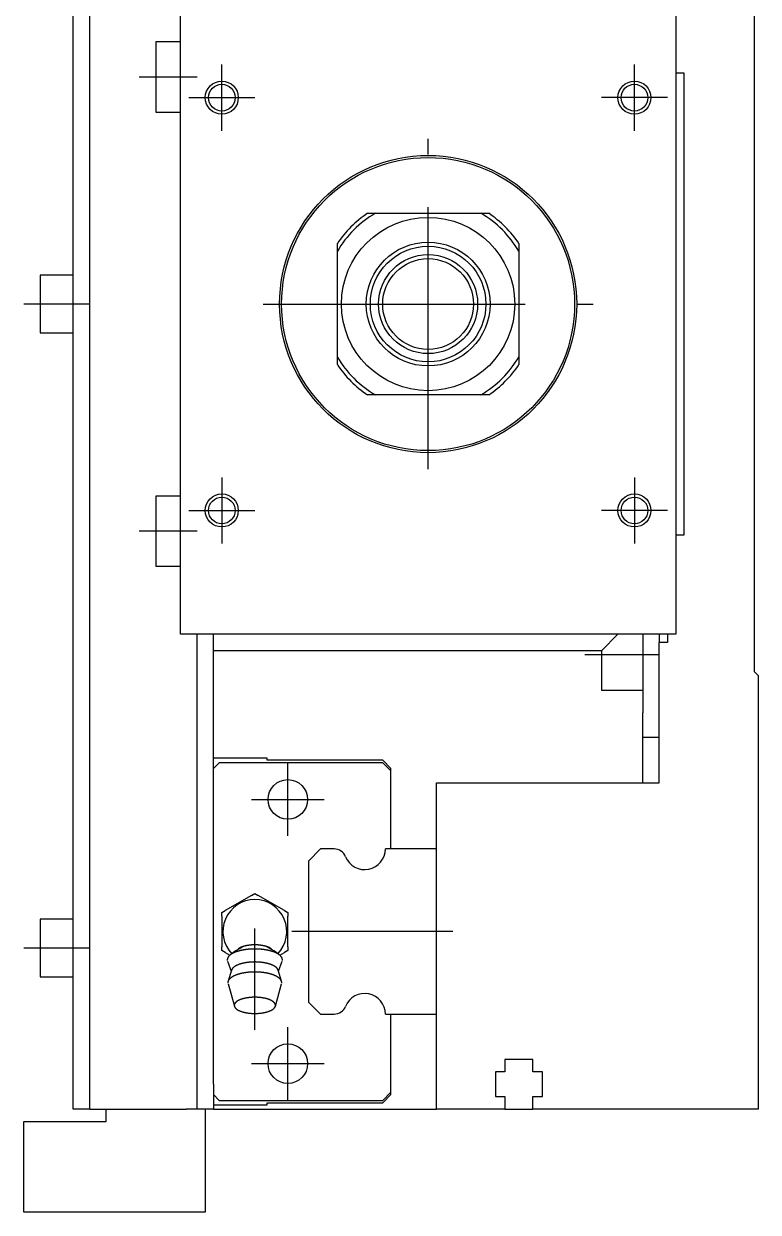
# Model space of a CAD drawing. Extents: x -94 to 720, y -24 to 362.
# Drawn here: x 630.9 to 719.9, y 139.9 to 283.8 of the extents above; entities that cross this region are included whole.
import ezdxf

# ---------------------------------------------------------------- set-up
doc = ezdxf.new("R2010")
doc.units = 0
doc.linetypes.add('CENTER', pattern=[50.8, 31.75, -6.35, 6.35, -6.35])
doc.layers.get('0').update_dxf_attribs({"linetype": 'CONTINUOUS'})
doc.layers.add('CENTER', color=1, linetype='CENTER')

msp = doc.modelspace()

# ---------------------------------------------------------------- linework, layer by layer
at = {"color": 7, "linetype": 'CONTINUOUS'}
for p, q in [((636.88, 155.4), (636.88, 344.4)), ((638.88, 155.4), (638.88, 344.4)), ((719.38, 294.4), (719.38, 205.4)), ((649.88, 209.9), (649.88, 289.9)), ((709.88, 289.9), (709.88, 209.9)), ((649.88, 281.65), (646.88, 281.65)), ((646.88, 281.65), (646.88, 277.4)), ((709.88, 277.9), (710.88, 277.9)), ((710.88, 277.9), (710.88, 221.9)), ((646.88, 277.4), (646.88, 273.15)), ((646.88, 273.15), (649.88, 273.15)), ((672.54, 260.9), (673.49, 260.9)), ((673.49, 260.9), (686.27, 260.9)), ((686.27, 260.9), (687.22, 260.9)), ((668.88, 256.29), (668.88, 257.24)), ((668.88, 243.51), (668.88, 256.29)), ((690.88, 257.24), (690.88, 256.29)), ((690.88, 256.29), (690.88, 243.51)), ((636.88, 253.4), (632.88, 253.4)), ((632.88, 253.4), (632.88, 249.9)), ((632.88, 249.9), (632.88, 246.4)), ((632.88, 246.4), (636.88, 246.4)), ((668.88, 242.56), (668.88, 243.51)), ((690.88, 243.51), (690.88, 242.56)), ((673.49, 238.9), (672.54, 238.9)), ((686.27, 238.9), (673.49, 238.9)), ((687.22, 238.9), (686.27, 238.9)), ((646.88, 226.65), (646.88, 222.4)), ((649.88, 226.65), (646.88, 226.65)), ((646.88, 222.4), (646.88, 218.15)), ((710.88, 221.9), (709.88, 221.9)), ((646.88, 218.15), (649.88, 218.15)), ((709.88, 209.9), (649.88, 209.9)), ((651.88, 155.4), (651.88, 209.9)), ((653.88, 155.4), (653.88, 209.9)), ((702.88, 209.9), (700.88, 207.9)), ((705.88, 209.9), (705.88, 200.4)), ((707.88, 209.9), (707.88, 208.9)), ((707.88, 191.9), (707.88, 208.9)), ((708.88, 208.9), (707.88, 208.9)), ((708.88, 209.9), (708.88, 208.9)), ((700.88, 207.9), (653.88, 207.9)), ((700.88, 207.9), (700.88, 207.4)), ((700.88, 207.4), (700.88, 203.15)), ((719.88, 204.9), (719.38, 205.4)), ((719.88, 204.9), (719.88, 152.4)), ((700.88, 203.15), (705.88, 203.15)), ((705.88, 197.4), (705.88, 200.4)), ((707.88, 197.4), (705.88, 197.4)), ((705.88, 191.9), (705.88, 197.4)), ((660.38, 194.9), (653.88, 194.9)), ((654.57, 194.35), (653.88, 193.66)), ((674.38, 194.35), (654.57, 194.35)), ((660.38, 194.65), (660.38, 194.9)), ((674.38, 194.65), (660.38, 194.65)), ((675.38, 193.65), (674.38, 194.65)), ((675.38, 193.35), (674.38, 194.35)), ((675.38, 193.35), (675.38, 193.65)), ((675.38, 183.9), (675.38, 193.35)), ((680.88, 191.9), (707.88, 191.9)), ((680.88, 183.9), (680.88, 191.9)), ((666.84, 183.9), (665.38, 182.44)), ((668.49, 183.9), (666.84, 183.9)), ((680.88, 183.9), (674.7, 183.9)), ((680.88, 163.9), (680.88, 183.9)), ((680.88, 163.9), (680.88, 183.9)), ((665.38, 182.44), (665.38, 165.36)), ((658.48, 178.28), (658.88, 178.51)), ((658.88, 178.51), (659.28, 178.28)), ((658.48, 178.28), (655.29, 176.44)), ((662.48, 176.44), (659.28, 178.28)), ((654.89, 176.21), (655.29, 176.44)), ((654.89, 175.74), (654.89, 176.21)), ((654.89, 175.74), (654.89, 172.06)), ((662.48, 176.44), (662.88, 176.21)), ((662.88, 176.21), (662.88, 175.74)), ((662.88, 172.06), (662.88, 175.74)), ((636.88, 175.4), (632.88, 175.4)), ((632.88, 175.4), (632.88, 171.9)), ((632.88, 171.9), (632.88, 168.4)), ((654.89, 171.59), (654.89, 172.06)), ((655.29, 171.36), (654.89, 171.59)), ((655.29, 171.36), (655.86, 171.03)), ((656.54, 171.55), (655.92, 171.08)), ((656.54, 171.55), (656.9, 171.78)), ((656.9, 171.78), (657.46, 172.08)), ((660.31, 172.08), (660.87, 171.78)), ((660.87, 171.78), (661.22, 171.55)), ((661.84, 171.08), (661.22, 171.55)), ((661.91, 171.03), (662.48, 171.36)), ((662.88, 171.59), (662.48, 171.36)), ((662.88, 172.06), (662.88, 171.59)), ((655.58, 170.29), (656.02, 169.09)), ((661.74, 169.09), (662.19, 170.29)), ((656.07, 169.23), (655.65, 167.87)), ((662.12, 167.87), (661.7, 169.23)), ((632.88, 168.4), (636.88, 168.4)), ((655.64, 167.58), (656.4, 164.85)), ((661.37, 164.85), (662.12, 167.58)), ((665.38, 165.36), (666.84, 163.9)), ((666.84, 163.9), (668.49, 163.9)), ((674.7, 163.9), (680.88, 163.9)), ((675.38, 154.45), (675.38, 163.9)), ((680.88, 152.4), (680.88, 163.9)), ((692.58, 158.4), (689.18, 158.4)), ((689.18, 158.4), (689.18, 156.9)), ((692.58, 156.9), (692.58, 158.4)), ((689.18, 156.9), (688.03, 156.9)), ((688.03, 156.9), (688.03, 153.9)), ((693.73, 156.9), (692.58, 156.9)), ((693.73, 153.9), (693.73, 156.9)), ((636.88, 152.4), (636.88, 155.4)), ((638.88, 152.4), (638.88, 155.4)), ((651.88, 152.4), (651.88, 155.4)), ((653.88, 155.4), (653.88, 152.4)), ((653.88, 154.14), (654.57, 153.45)), ((674.38, 153.45), (675.38, 154.45)), ((674.38, 153.15), (675.38, 154.15)), ((675.38, 154.15), (675.38, 154.45)), ((653.88, 152.9), (660.38, 152.9)), ((654.57, 153.45), (674.38, 153.45)), ((660.38, 153.15), (674.38, 153.15)), ((660.38, 152.9), (660.38, 153.15)), ((688.03, 153.9), (689.18, 153.9)), ((689.18, 153.9), (689.18, 152.4)), ((692.58, 152.4), (692.58, 153.9)), ((692.58, 153.9), (693.73, 153.9)), ((638.88, 152.4), (636.88, 152.4)), ((638.88, 152.4), (642.21, 152.4)), ((640.88, 150.9), (640.88, 152.4)), ((642.21, 152.4), (650.55, 152.4)), ((651.88, 152.4), (650.55, 152.4)), ((653.88, 152.4), (651.88, 152.4)), ((652.88, 152.4), (652.88, 139.9)), ((653.88, 152.4), (680.88, 152.4)), ((689.18, 152.4), (680.88, 152.4)), ((689.18, 152.4), (692.58, 152.4)), ((719.88, 152.4), (692.58, 152.4)), ((630.88, 150.9), (640.88, 150.9)), ((630.88, 139.9), (630.88, 150.9)), ((652.88, 139.9), (630.88, 139.9))]:
    msp.add_line(p, q, dxfattribs=at)
for points in [[(658.88, 171.78, 0), (658.85, 171.78, 0), (658.81, 171.78, 0), (658.77, 171.78, 0), (658.74, 171.78, 0), (658.7, 171.78, 0), (658.67, 171.78, 0), (658.63, 171.78, 0), (658.6, 171.78, 0), (658.56, 171.78, 0), (658.52, 171.78, 0), (658.49, 171.78, 0), (658.45, 171.77, 0), (658.42, 171.77, 0), (658.38, 171.77, 0), (658.35, 171.77, 0), (658.31, 171.76, 0), (658.28, 171.76, 0), (658.24, 171.76, 0), (658.21, 171.76, 0), (658.17, 171.75, 0), (658.14, 171.75, 0), (658.1, 171.75, 0), (658.07, 171.75, 0), (658.03, 171.74, 0), (658, 171.74, 0), (657.96, 171.73, 0), (657.93, 171.73, 0), (657.9, 171.73, 0), (657.86, 171.72, 0), (657.83, 171.72, 0), (657.79, 171.71, 0), (657.76, 171.71, 0), (657.73, 171.7, 0), (657.69, 171.7, 0), (657.66, 171.69, 0), (657.63, 171.69, 0), (657.59, 171.68, 0), (657.56, 171.68, 0), (657.53, 171.67, 0), (657.5, 171.67, 0), (657.46, 171.66, 0), (657.43, 171.66, 0), (657.4, 171.65, 0), (657.37, 171.64, 0), (657.34, 171.64, 0), (657.3, 171.63, 0), (657.27, 171.62, 0), (657.24, 171.62, 0), (657.21, 171.61, 0), (657.18, 171.6, 0), (657.15, 171.59, 0), (657.12, 171.59, 0), (657.09, 171.58, 0), (657.06, 171.57, 0), (657.03, 171.56, 0), (657, 171.56, 0), (656.97, 171.55, 0), (656.94, 171.54, 0), (656.91, 171.53, 0), (656.88, 171.53, 0), (656.85, 171.52, 0), (656.83, 171.51, 0), (656.8, 171.5, 0), (656.77, 171.49, 0), (656.74, 171.48, 0), (656.71, 171.47, 0), (656.69, 171.46, 0), (656.66, 171.45, 0), (656.63, 171.44, 0), (656.61, 171.44, 0), (656.58, 171.43, 0), (656.55, 171.42, 0), (656.53, 171.41, 0), (656.5, 171.4, 0), (656.48, 171.39, 0), (656.46, 171.38, 0), (656.43, 171.37, 0), (656.41, 171.36, 0), (656.38, 171.34, 0), (656.36, 171.34, 0), (656.34, 171.32, 0), (656.31, 171.31, 0), (656.29, 171.3, 0), (656.27, 171.29, 0), (656.25, 171.28, 0), (656.22, 171.27, 0), (656.2, 171.26, 0), (656.18, 171.25, 0), (656.16, 171.24, 0), (656.14, 171.22, 0), (656.12, 171.21, 0), (656.1, 171.2, 0), (656.08, 171.19, 0), (656.06, 171.18, 0), (656.04, 171.17, 0), (656.02, 171.15, 0), (656, 171.14, 0), (655.99, 171.13, 0), (655.97, 171.12, 0), (655.95, 171.11, 0), (655.93, 171.09, 0), (655.92, 171.08, 0), (655.9, 171.07, 0), (655.89, 171.06, 0), (655.87, 171.04, 0), (655.86, 171.03, 0), (655.84, 171.02, 0), (655.83, 171.01, 0), (655.81, 170.99, 0), (655.8, 170.98, 0), (655.78, 170.97, 0), (655.77, 170.95, 0), (655.76, 170.94, 0), (655.75, 170.93, 0), (655.73, 170.91, 0), (655.72, 170.9, 0), (655.71, 170.89, 0), (655.7, 170.88, 0), (655.69, 170.86, 0), (655.68, 170.85, 0), (655.67, 170.84, 0), (655.66, 170.82, 0), (655.65, 170.81, 0), (655.64, 170.79, 0), (655.63, 170.78, 0), (655.62, 170.77, 0), (655.62, 170.75, 0), (655.61, 170.74, 0)], [(660.91, 171.78, 0), (660.89, 171.79, 0), (660.88, 171.81, 0), (660.86, 171.82, 0), (660.84, 171.83, 0), (660.82, 171.85, 0), (660.8, 171.86, 0), (660.78, 171.87, 0), (660.76, 171.89, 0), (660.73, 171.9, 0), (660.71, 171.91, 0), (660.69, 171.92, 0), (660.66, 171.94, 0), (660.64, 171.95, 0), (660.61, 171.96, 0), (660.59, 171.97, 0), (660.56, 171.98, 0), (660.54, 172, 0), (660.51, 172.01, 0), (660.48, 172.02, 0), (660.45, 172.03, 0), (660.42, 172.04, 0), (660.4, 172.05, 0), (660.37, 172.06, 0), (660.34, 172.07, 0), (660.31, 172.08, 0), (660.27, 172.09, 0), (660.24, 172.1, 0), (660.21, 172.11, 0), (660.18, 172.12, 0), (660.15, 172.13, 0), (660.12, 172.13, 0), (660.08, 172.14, 0), (660.05, 172.15, 0), (660.01, 172.16, 0), (659.98, 172.17, 0), (659.95, 172.18, 0), (659.91, 172.18, 0), (659.87, 172.19, 0), (659.84, 172.2, 0), (659.8, 172.2, 0), (659.77, 172.21, 0), (659.73, 172.21, 0), (659.69, 172.22, 0), (659.66, 172.22, 0), (659.62, 172.23, 0), (659.58, 172.24, 0), (659.54, 172.24, 0), (659.51, 172.25, 0), (659.47, 172.25, 0), (659.43, 172.25, 0), (659.39, 172.26, 0), (659.35, 172.26, 0), (659.31, 172.26, 0), (659.27, 172.27, 0), (659.24, 172.27, 0), (659.2, 172.27, 0), (659.16, 172.27, 0), (659.12, 172.27, 0), (659.08, 172.28, 0), (659.04, 172.28, 0), (659, 172.28, 0), (658.96, 172.28, 0), (658.92, 172.28, 0), (658.88, 172.28, 0), (658.84, 172.28, 0), (658.8, 172.28, 0), (658.76, 172.28, 0), (658.72, 172.28, 0), (658.68, 172.28, 0), (658.64, 172.27, 0), (658.61, 172.27, 0), (658.57, 172.27, 0), (658.53, 172.27, 0), (658.49, 172.27, 0), (658.45, 172.26, 0), (658.41, 172.26, 0), (658.37, 172.26, 0), (658.33, 172.25, 0), (658.29, 172.25, 0), (658.26, 172.25, 0), (658.22, 172.24, 0), (658.18, 172.24, 0), (658.14, 172.23, 0), (658.11, 172.22, 0), (658.07, 172.22, 0), (658.03, 172.21, 0), (658, 172.21, 0), (657.96, 172.2, 0), (657.92, 172.2, 0), (657.89, 172.19, 0), (657.85, 172.18, 0), (657.82, 172.18, 0), (657.78, 172.17, 0), (657.75, 172.16, 0), (657.72, 172.15, 0), (657.68, 172.14, 0), (657.65, 172.13, 0), (657.62, 172.13, 0), (657.58, 172.12, 0), (657.55, 172.11, 0), (657.52, 172.1, 0), (657.49, 172.09, 0), (657.46, 172.08, 0), (657.43, 172.07, 0), (657.4, 172.06, 0), (657.37, 172.05, 0), (657.34, 172.04, 0), (657.31, 172.03, 0), (657.28, 172.02, 0), (657.25, 172.01, 0), (657.23, 172, 0), (657.2, 171.98, 0), (657.17, 171.97, 0), (657.15, 171.96, 0), (657.12, 171.95, 0), (657.1, 171.94, 0), (657.08, 171.92, 0), (657.05, 171.91, 0), (657.03, 171.9, 0), (657.01, 171.89, 0), (656.99, 171.87, 0), (656.96, 171.86, 0), (656.94, 171.85, 0), (656.92, 171.83, 0), (656.9, 171.82, 0), (656.89, 171.81, 0), (656.87, 171.79, 0), (656.85, 171.78, 0)], [(662.15, 170.74, 0), (662.15, 170.75, 0), (662.14, 170.77, 0), (662.13, 170.78, 0), (662.12, 170.79, 0), (662.11, 170.81, 0), (662.11, 170.82, 0), (662.1, 170.84, 0), (662.09, 170.85, 0), (662.08, 170.86, 0), (662.06, 170.88, 0), (662.05, 170.89, 0), (662.04, 170.9, 0), (662.03, 170.91, 0), (662.02, 170.93, 0), (662, 170.94, 0), (661.99, 170.95, 0), (661.98, 170.97, 0), (661.97, 170.98, 0), (661.95, 170.99, 0), (661.94, 171.01, 0), (661.92, 171.02, 0), (661.91, 171.03, 0), (661.89, 171.04, 0), (661.88, 171.06, 0), (661.86, 171.07, 0), (661.85, 171.08, 0), (661.83, 171.09, 0), (661.81, 171.11, 0), (661.79, 171.12, 0), (661.78, 171.13, 0), (661.76, 171.14, 0), (661.74, 171.15, 0), (661.72, 171.17, 0), (661.7, 171.18, 0), (661.68, 171.19, 0), (661.66, 171.2, 0), (661.64, 171.21, 0), (661.62, 171.22, 0), (661.6, 171.24, 0), (661.58, 171.25, 0), (661.56, 171.26, 0), (661.54, 171.27, 0), (661.52, 171.28, 0), (661.5, 171.29, 0), (661.47, 171.3, 0), (661.45, 171.31, 0), (661.43, 171.32, 0), (661.4, 171.34, 0), (661.38, 171.34, 0), (661.36, 171.36, 0), (661.33, 171.37, 0), (661.31, 171.38, 0), (661.28, 171.39, 0), (661.26, 171.4, 0), (661.23, 171.41, 0), (661.21, 171.42, 0), (661.18, 171.43, 0), (661.16, 171.44, 0), (661.13, 171.44, 0), (661.1, 171.45, 0), (661.08, 171.46, 0), (661.05, 171.47, 0), (661.02, 171.48, 0), (660.99, 171.49, 0), (660.97, 171.5, 0), (660.94, 171.51, 0), (660.91, 171.52, 0), (660.88, 171.53, 0), (660.85, 171.53, 0), (660.82, 171.54, 0), (660.79, 171.55, 0), (660.76, 171.56, 0), (660.74, 171.56, 0), (660.71, 171.57, 0), (660.68, 171.58, 0), (660.64, 171.59, 0), (660.62, 171.59, 0), (660.58, 171.6, 0), (660.55, 171.61, 0), (660.52, 171.62, 0), (660.49, 171.62, 0), (660.46, 171.63, 0), (660.43, 171.64, 0), (660.4, 171.64, 0), (660.37, 171.65, 0), (660.33, 171.66, 0), (660.3, 171.66, 0), (660.27, 171.67, 0), (660.24, 171.67, 0), (660.2, 171.68, 0), (660.17, 171.68, 0), (660.14, 171.69, 0), (660.1, 171.69, 0), (660.07, 171.7, 0), (660.04, 171.7, 0), (660, 171.71, 0), (659.97, 171.71, 0), (659.93, 171.72, 0), (659.9, 171.72, 0), (659.87, 171.73, 0), (659.83, 171.73, 0), (659.8, 171.73, 0), (659.76, 171.74, 0), (659.73, 171.74, 0), (659.7, 171.75, 0), (659.66, 171.75, 0), (659.63, 171.75, 0), (659.59, 171.75, 0), (659.56, 171.76, 0), (659.52, 171.76, 0), (659.49, 171.76, 0), (659.45, 171.76, 0), (659.41, 171.77, 0), (659.38, 171.77, 0), (659.35, 171.77, 0), (659.31, 171.77, 0), (659.27, 171.78, 0), (659.24, 171.78, 0), (659.2, 171.78, 0), (659.17, 171.78, 0), (659.13, 171.78, 0), (659.1, 171.78, 0), (659.06, 171.78, 0), (659.02, 171.78, 0), (658.99, 171.78, 0), (658.95, 171.78, 0), (658.92, 171.78, 0), (658.88, 171.78, 0)], [(655.61, 170.74, 0), (655.61, 170.74, 0), (655.61, 170.74, 0), (655.6, 170.73, 0), (655.6, 170.73, 0), (655.6, 170.73, 0), (655.6, 170.72, 0), (655.6, 170.72, 0), (655.6, 170.72, 0), (655.6, 170.72, 0), (655.6, 170.71, 0), (655.6, 170.71, 0), (655.59, 170.71, 0), (655.59, 170.71, 0), (655.59, 170.7, 0), (655.59, 170.7, 0), (655.59, 170.7, 0), (655.59, 170.7, 0), (655.59, 170.69, 0), (655.59, 170.69, 0), (655.59, 170.69, 0), (655.58, 170.69, 0), (655.58, 170.68, 0), (655.58, 170.68, 0), (655.58, 170.68, 0), (655.58, 170.68, 0), (655.58, 170.67, 0), (655.58, 170.67, 0), (655.58, 170.67, 0), (655.58, 170.66, 0), (655.57, 170.66, 0), (655.57, 170.66, 0), (655.57, 170.66, 0), (655.57, 170.66, 0), (655.57, 170.65, 0), (655.57, 170.65, 0), (655.57, 170.65, 0), (655.57, 170.64, 0), (655.57, 170.64, 0), (655.57, 170.64, 0), (655.57, 170.64, 0), (655.57, 170.63, 0), (655.56, 170.63, 0), (655.56, 170.63, 0), (655.56, 170.63, 0), (655.56, 170.62, 0), (655.56, 170.62, 0), (655.56, 170.62, 0), (655.56, 170.62, 0), (655.56, 170.61, 0), (655.56, 170.61, 0), (655.56, 170.61, 0), (655.56, 170.6, 0), (655.56, 170.6, 0), (655.56, 170.6, 0), (655.55, 170.6, 0), (655.55, 170.59, 0), (655.55, 170.59, 0), (655.55, 170.59, 0), (655.55, 170.59, 0), (655.55, 170.58, 0), (655.55, 170.58, 0), (655.55, 170.58, 0), (655.55, 170.58, 0), (655.55, 170.57, 0), (655.55, 170.57, 0), (655.55, 170.57, 0), (655.55, 170.57, 0), (655.55, 170.56, 0), (655.55, 170.56, 0), (655.55, 170.56, 0), (655.55, 170.56, 0), (655.55, 170.55, 0), (655.55, 170.55, 0), (655.55, 170.55, 0), (655.55, 170.54, 0), (655.54, 170.54, 0), (655.54, 170.54, 0), (655.54, 170.54, 0), (655.54, 170.53, 0), (655.54, 170.53, 0), (655.54, 170.53, 0), (655.54, 170.53, 0), (655.54, 170.52, 0), (655.54, 170.52, 0), (655.54, 170.52, 0), (655.54, 170.52, 0), (655.54, 170.51, 0), (655.54, 170.51, 0), (655.54, 170.51, 0), (655.54, 170.51, 0), (655.54, 170.5, 0), (655.54, 170.5, 0), (655.54, 170.5, 0), (655.54, 170.5, 0), (655.54, 170.49, 0), (655.54, 170.49, 0), (655.54, 170.49, 0), (655.54, 170.49, 0), (655.54, 170.48, 0), (655.54, 170.48, 0), (655.54, 170.48, 0), (655.54, 170.47, 0), (655.54, 170.47, 0), (655.54, 170.47, 0), (655.54, 170.47, 0), (655.54, 170.46, 0), (655.54, 170.46, 0), (655.54, 170.46, 0), (655.54, 170.46, 0), (655.54, 170.45, 0), (655.54, 170.45, 0), (655.54, 170.45, 0), (655.54, 170.44, 0), (655.54, 170.44, 0), (655.54, 170.44, 0), (655.54, 170.44, 0), (655.54, 170.44, 0), (655.54, 170.43, 0), (655.54, 170.43, 0), (655.54, 170.43, 0), (655.54, 170.42, 0), (655.54, 170.42, 0), (655.54, 170.42, 0), (655.54, 170.42, 0), (655.55, 170.41, 0), (655.55, 170.41, 0), (655.55, 170.41, 0), (655.55, 170.41, 0)], [(658.88, 170.21, 0), (658.85, 170.21, 0), (658.81, 170.21, 0), (658.78, 170.21, 0), (658.75, 170.21, 0), (658.71, 170.2, 0), (658.68, 170.2, 0), (658.65, 170.2, 0), (658.61, 170.2, 0), (658.58, 170.2, 0), (658.54, 170.2, 0), (658.51, 170.2, 0), (658.48, 170.19, 0), (658.45, 170.19, 0), (658.41, 170.19, 0), (658.38, 170.19, 0), (658.35, 170.19, 0), (658.31, 170.18, 0), (658.28, 170.18, 0), (658.25, 170.18, 0), (658.21, 170.18, 0), (658.18, 170.17, 0), (658.15, 170.17, 0), (658.12, 170.16, 0), (658.08, 170.16, 0), (658.05, 170.16, 0), (658.02, 170.15, 0), (657.99, 170.15, 0), (657.95, 170.15, 0), (657.92, 170.14, 0), (657.89, 170.14, 0), (657.86, 170.13, 0), (657.83, 170.13, 0), (657.8, 170.12, 0), (657.76, 170.12, 0), (657.73, 170.11, 0), (657.7, 170.11, 0), (657.67, 170.1, 0), (657.64, 170.09, 0), (657.61, 170.09, 0), (657.58, 170.08, 0), (657.55, 170.08, 0), (657.52, 170.07, 0), (657.49, 170.06, 0), (657.46, 170.06, 0), (657.43, 170.05, 0), (657.41, 170.04, 0), (657.38, 170.04, 0), (657.35, 170.03, 0), (657.32, 170.02, 0), (657.29, 170.02, 0), (657.26, 170.01, 0), (657.24, 170, 0), (657.21, 169.99, 0), (657.18, 169.99, 0), (657.15, 169.98, 0), (657.13, 169.97, 0), (657.1, 169.96, 0), (657.08, 169.95, 0), (657.05, 169.94, 0), (657.02, 169.94, 0), (657, 169.93, 0), (656.97, 169.92, 0), (656.95, 169.91, 0), (656.92, 169.9, 0), (656.9, 169.89, 0), (656.88, 169.88, 0), (656.85, 169.87, 0), (656.83, 169.86, 0), (656.81, 169.85, 0), (656.78, 169.84, 0), (656.76, 169.83, 0), (656.74, 169.82, 0), (656.72, 169.81, 0), (656.7, 169.8, 0), (656.67, 169.79, 0), (656.65, 169.78, 0), (656.63, 169.77, 0), (656.61, 169.76, 0), (656.59, 169.75, 0), (656.57, 169.74, 0), (656.55, 169.73, 0), (656.53, 169.72, 0), (656.51, 169.71, 0), (656.5, 169.7, 0), (656.48, 169.69, 0), (656.46, 169.68, 0), (656.44, 169.66, 0), (656.43, 169.65, 0), (656.41, 169.64, 0), (656.39, 169.63, 0), (656.38, 169.62, 0), (656.36, 169.61, 0), (656.35, 169.59, 0), (656.33, 169.58, 0), (656.32, 169.57, 0), (656.3, 169.56, 0), (656.29, 169.55, 0), (656.27, 169.53, 0), (656.26, 169.52, 0), (656.25, 169.51, 0), (656.24, 169.5, 0), (656.23, 169.49, 0), (656.21, 169.47, 0), (656.2, 169.46, 0), (656.19, 169.45, 0), (656.18, 169.44, 0), (656.17, 169.42, 0), (656.16, 169.41, 0), (656.15, 169.4, 0), (656.14, 169.38, 0), (656.13, 169.37, 0), (656.13, 169.36, 0), (656.12, 169.35, 0), (656.11, 169.33, 0), (656.1, 169.32, 0), (656.1, 169.31, 0), (656.09, 169.29, 0), (656.09, 169.28, 0), (656.08, 169.27, 0), (656.08, 169.26, 0), (656.07, 169.24, 0), (656.07, 169.23, 0), (656.06, 169.22, 0), (656.06, 169.2, 0), (656.06, 169.19, 0), (656.05, 169.18, 0), (656.05, 169.16, 0), (656.05, 169.15, 0)], [(661.71, 169.15, 0), (661.71, 169.16, 0), (661.71, 169.18, 0), (661.71, 169.19, 0), (661.7, 169.2, 0), (661.7, 169.22, 0), (661.7, 169.23, 0), (661.69, 169.24, 0), (661.69, 169.26, 0), (661.68, 169.27, 0), (661.68, 169.28, 0), (661.67, 169.29, 0), (661.66, 169.31, 0), (661.66, 169.32, 0), (661.65, 169.33, 0), (661.64, 169.35, 0), (661.64, 169.36, 0), (661.63, 169.37, 0), (661.62, 169.38, 0), (661.61, 169.4, 0), (661.6, 169.41, 0), (661.59, 169.42, 0), (661.58, 169.44, 0), (661.57, 169.45, 0), (661.56, 169.46, 0), (661.55, 169.47, 0), (661.54, 169.49, 0), (661.53, 169.5, 0), (661.51, 169.51, 0), (661.5, 169.52, 0), (661.49, 169.53, 0), (661.47, 169.55, 0), (661.46, 169.56, 0), (661.45, 169.57, 0), (661.43, 169.58, 0), (661.42, 169.59, 0), (661.4, 169.61, 0), (661.39, 169.62, 0), (661.37, 169.63, 0), (661.35, 169.64, 0), (661.34, 169.65, 0), (661.32, 169.66, 0), (661.3, 169.68, 0), (661.28, 169.69, 0), (661.27, 169.7, 0), (661.25, 169.71, 0), (661.23, 169.72, 0), (661.21, 169.73, 0), (661.19, 169.74, 0), (661.17, 169.75, 0), (661.15, 169.76, 0), (661.13, 169.77, 0), (661.11, 169.78, 0), (661.09, 169.79, 0), (661.07, 169.8, 0), (661.05, 169.81, 0), (661.02, 169.82, 0), (661, 169.83, 0), (660.98, 169.84, 0), (660.96, 169.85, 0), (660.93, 169.86, 0), (660.91, 169.87, 0), (660.89, 169.88, 0), (660.86, 169.89, 0), (660.84, 169.9, 0), (660.81, 169.91, 0), (660.79, 169.92, 0), (660.76, 169.93, 0), (660.74, 169.94, 0), (660.71, 169.94, 0), (660.69, 169.95, 0), (660.66, 169.96, 0), (660.63, 169.97, 0), (660.61, 169.98, 0), (660.58, 169.99, 0), (660.55, 169.99, 0), (660.53, 170, 0), (660.5, 170.01, 0), (660.47, 170.02, 0), (660.44, 170.02, 0), (660.41, 170.03, 0), (660.39, 170.04, 0), (660.36, 170.04, 0), (660.33, 170.05, 0), (660.3, 170.06, 0), (660.27, 170.06, 0), (660.24, 170.07, 0), (660.21, 170.08, 0), (660.18, 170.08, 0), (660.15, 170.09, 0), (660.12, 170.09, 0), (660.09, 170.1, 0), (660.06, 170.11, 0), (660.03, 170.11, 0), (660, 170.12, 0), (659.97, 170.12, 0), (659.93, 170.13, 0), (659.9, 170.13, 0), (659.87, 170.14, 0), (659.84, 170.14, 0), (659.81, 170.15, 0), (659.78, 170.15, 0), (659.75, 170.15, 0), (659.71, 170.16, 0), (659.68, 170.16, 0), (659.65, 170.16, 0), (659.62, 170.17, 0), (659.58, 170.17, 0), (659.55, 170.18, 0), (659.52, 170.18, 0), (659.48, 170.18, 0), (659.45, 170.18, 0), (659.42, 170.19, 0), (659.38, 170.19, 0), (659.35, 170.19, 0), (659.32, 170.19, 0), (659.28, 170.19, 0), (659.25, 170.2, 0), (659.22, 170.2, 0), (659.18, 170.2, 0), (659.15, 170.2, 0), (659.12, 170.2, 0), (659.08, 170.2, 0), (659.05, 170.2, 0), (659.02, 170.21, 0), (658.98, 170.21, 0), (658.95, 170.21, 0), (658.91, 170.21, 0), (658.88, 170.21, 0)], [(662.22, 170.41, 0), (662.22, 170.41, 0), (662.22, 170.41, 0), (662.22, 170.41, 0), (662.22, 170.42, 0), (662.22, 170.42, 0), (662.22, 170.42, 0), (662.22, 170.42, 0), (662.22, 170.43, 0), (662.22, 170.43, 0), (662.22, 170.43, 0), (662.22, 170.44, 0), (662.22, 170.44, 0), (662.22, 170.44, 0), (662.22, 170.44, 0), (662.22, 170.44, 0), (662.22, 170.45, 0), (662.22, 170.45, 0), (662.22, 170.45, 0), (662.22, 170.46, 0), (662.22, 170.46, 0), (662.22, 170.46, 0), (662.22, 170.46, 0), (662.22, 170.47, 0), (662.22, 170.47, 0), (662.22, 170.47, 0), (662.22, 170.47, 0), (662.22, 170.48, 0), (662.22, 170.48, 0), (662.22, 170.48, 0), (662.22, 170.49, 0), (662.22, 170.49, 0), (662.22, 170.49, 0), (662.22, 170.49, 0), (662.22, 170.5, 0), (662.22, 170.5, 0), (662.22, 170.5, 0), (662.22, 170.5, 0), (662.22, 170.51, 0), (662.22, 170.51, 0), (662.22, 170.51, 0), (662.22, 170.51, 0), (662.22, 170.52, 0), (662.22, 170.52, 0), (662.22, 170.52, 0), (662.22, 170.52, 0), (662.22, 170.53, 0), (662.22, 170.53, 0), (662.22, 170.53, 0), (662.22, 170.53, 0), (662.22, 170.54, 0), (662.22, 170.54, 0), (662.22, 170.54, 0), (662.22, 170.54, 0), (662.22, 170.55, 0), (662.22, 170.55, 0), (662.22, 170.55, 0), (662.22, 170.56, 0), (662.22, 170.56, 0), (662.22, 170.56, 0), (662.22, 170.56, 0), (662.21, 170.57, 0), (662.21, 170.57, 0), (662.21, 170.57, 0), (662.21, 170.57, 0), (662.21, 170.58, 0), (662.21, 170.58, 0), (662.21, 170.58, 0), (662.21, 170.58, 0), (662.21, 170.59, 0), (662.21, 170.59, 0), (662.21, 170.59, 0), (662.21, 170.59, 0), (662.21, 170.6, 0), (662.21, 170.6, 0), (662.21, 170.6, 0), (662.21, 170.6, 0), (662.21, 170.61, 0), (662.21, 170.61, 0), (662.2, 170.61, 0), (662.2, 170.62, 0), (662.2, 170.62, 0), (662.2, 170.62, 0), (662.2, 170.62, 0), (662.2, 170.63, 0), (662.2, 170.63, 0), (662.2, 170.63, 0), (662.2, 170.63, 0), (662.2, 170.64, 0), (662.2, 170.64, 0), (662.2, 170.64, 0), (662.2, 170.64, 0), (662.19, 170.65, 0), (662.19, 170.65, 0), (662.19, 170.65, 0), (662.19, 170.66, 0), (662.19, 170.66, 0), (662.19, 170.66, 0), (662.19, 170.66, 0), (662.19, 170.66, 0), (662.19, 170.67, 0), (662.18, 170.67, 0), (662.18, 170.67, 0), (662.18, 170.68, 0), (662.18, 170.68, 0), (662.18, 170.68, 0), (662.18, 170.68, 0), (662.18, 170.69, 0), (662.18, 170.69, 0), (662.18, 170.69, 0), (662.18, 170.69, 0), (662.17, 170.7, 0), (662.17, 170.7, 0), (662.17, 170.7, 0), (662.17, 170.7, 0), (662.17, 170.71, 0), (662.17, 170.71, 0), (662.17, 170.71, 0), (662.17, 170.71, 0), (662.17, 170.72, 0), (662.16, 170.72, 0), (662.16, 170.72, 0), (662.16, 170.72, 0), (662.16, 170.73, 0), (662.16, 170.73, 0), (662.16, 170.73, 0), (662.16, 170.74, 0), (662.15, 170.74, 0), (662.15, 170.74, 0)], [(658.88, 168.99, 0), (658.84, 168.99, 0), (658.8, 168.99, 0), (658.76, 168.99, 0), (658.73, 168.99, 0), (658.69, 168.99, 0), (658.65, 168.99, 0), (658.61, 168.99, 0), (658.57, 168.99, 0), (658.53, 168.98, 0), (658.49, 168.98, 0), (658.46, 168.98, 0), (658.42, 168.98, 0), (658.38, 168.98, 0), (658.34, 168.97, 0), (658.3, 168.97, 0), (658.26, 168.97, 0), (658.23, 168.97, 0), (658.19, 168.96, 0), (658.15, 168.96, 0), (658.11, 168.96, 0), (658.08, 168.95, 0), (658.04, 168.95, 0), (658, 168.94, 0), (657.96, 168.94, 0), (657.93, 168.94, 0), (657.89, 168.93, 0), (657.85, 168.93, 0), (657.82, 168.92, 0), (657.78, 168.92, 0), (657.74, 168.91, 0), (657.71, 168.91, 0), (657.67, 168.9, 0), (657.63, 168.9, 0), (657.6, 168.89, 0), (657.56, 168.88, 0), (657.53, 168.88, 0), (657.49, 168.87, 0), (657.46, 168.86, 0), (657.42, 168.86, 0), (657.39, 168.85, 0), (657.35, 168.84, 0), (657.32, 168.84, 0), (657.28, 168.83, 0), (657.25, 168.82, 0), (657.22, 168.81, 0), (657.18, 168.81, 0), (657.15, 168.8, 0), (657.12, 168.79, 0), (657.09, 168.78, 0), (657.05, 168.77, 0), (657.02, 168.76, 0), (656.99, 168.75, 0), (656.96, 168.75, 0), (656.93, 168.74, 0), (656.9, 168.73, 0), (656.87, 168.72, 0), (656.84, 168.71, 0), (656.8, 168.7, 0), (656.78, 168.69, 0), (656.75, 168.68, 0), (656.72, 168.67, 0), (656.69, 168.66, 0), (656.66, 168.65, 0), (656.63, 168.64, 0), (656.6, 168.63, 0), (656.58, 168.62, 0), (656.55, 168.61, 0), (656.52, 168.6, 0), (656.5, 168.59, 0), (656.47, 168.57, 0), (656.44, 168.56, 0), (656.42, 168.55, 0), (656.39, 168.54, 0), (656.37, 168.53, 0), (656.34, 168.52, 0), (656.32, 168.5, 0), (656.29, 168.49, 0), (656.27, 168.48, 0), (656.25, 168.47, 0), (656.23, 168.46, 0), (656.2, 168.44, 0), (656.18, 168.43, 0), (656.16, 168.42, 0), (656.14, 168.41, 0), (656.12, 168.39, 0), (656.1, 168.38, 0), (656.08, 168.37, 0), (656.06, 168.35, 0), (656.04, 168.34, 0), (656.02, 168.33, 0), (656, 168.31, 0), (655.98, 168.3, 0), (655.97, 168.29, 0), (655.95, 168.27, 0), (655.93, 168.26, 0), (655.92, 168.25, 0), (655.9, 168.23, 0), (655.88, 168.22, 0), (655.87, 168.21, 0), (655.86, 168.19, 0), (655.84, 168.18, 0), (655.83, 168.16, 0), (655.81, 168.15, 0), (655.8, 168.13, 0), (655.79, 168.12, 0), (655.78, 168.11, 0), (655.76, 168.09, 0), (655.75, 168.08, 0), (655.74, 168.06, 0), (655.73, 168.05, 0), (655.72, 168.03, 0), (655.71, 168.02, 0), (655.7, 168, 0), (655.7, 167.99, 0), (655.69, 167.97, 0), (655.68, 167.96, 0), (655.67, 167.94, 0), (655.67, 167.93, 0), (655.66, 167.91, 0), (655.65, 167.9, 0), (655.65, 167.88, 0), (655.64, 167.87, 0), (655.64, 167.85, 0), (655.64, 167.84, 0), (655.63, 167.82, 0), (655.63, 167.81, 0), (655.63, 167.79, 0), (655.62, 167.78, 0)], [(662.14, 167.78, 0), (662.14, 167.79, 0), (662.13, 167.81, 0), (662.13, 167.82, 0), (662.13, 167.84, 0), (662.12, 167.85, 0), (662.12, 167.87, 0), (662.11, 167.88, 0), (662.11, 167.9, 0), (662.1, 167.91, 0), (662.1, 167.93, 0), (662.09, 167.94, 0), (662.08, 167.96, 0), (662.08, 167.97, 0), (662.07, 167.99, 0), (662.06, 168, 0), (662.05, 168.02, 0), (662.04, 168.03, 0), (662.03, 168.05, 0), (662.02, 168.06, 0), (662.01, 168.08, 0), (662, 168.09, 0), (661.99, 168.11, 0), (661.98, 168.12, 0), (661.96, 168.13, 0), (661.95, 168.15, 0), (661.94, 168.16, 0), (661.92, 168.18, 0), (661.91, 168.19, 0), (661.89, 168.21, 0), (661.88, 168.22, 0), (661.86, 168.23, 0), (661.85, 168.25, 0), (661.83, 168.26, 0), (661.81, 168.27, 0), (661.8, 168.29, 0), (661.78, 168.3, 0), (661.76, 168.31, 0), (661.74, 168.33, 0), (661.72, 168.34, 0), (661.71, 168.35, 0), (661.68, 168.37, 0), (661.66, 168.38, 0), (661.64, 168.39, 0), (661.62, 168.41, 0), (661.6, 168.42, 0), (661.58, 168.43, 0), (661.56, 168.44, 0), (661.54, 168.46, 0), (661.51, 168.47, 0), (661.49, 168.48, 0), (661.47, 168.49, 0), (661.44, 168.5, 0), (661.42, 168.52, 0), (661.4, 168.53, 0), (661.37, 168.54, 0), (661.35, 168.55, 0), (661.32, 168.56, 0), (661.29, 168.57, 0), (661.27, 168.59, 0), (661.24, 168.6, 0), (661.21, 168.61, 0), (661.19, 168.62, 0), (661.16, 168.63, 0), (661.13, 168.64, 0), (661.1, 168.65, 0), (661.08, 168.66, 0), (661.05, 168.67, 0), (661.02, 168.68, 0), (660.99, 168.69, 0), (660.96, 168.7, 0), (660.93, 168.71, 0), (660.9, 168.72, 0), (660.87, 168.73, 0), (660.84, 168.74, 0), (660.8, 168.75, 0), (660.77, 168.75, 0), (660.74, 168.76, 0), (660.71, 168.77, 0), (660.68, 168.78, 0), (660.64, 168.79, 0), (660.61, 168.8, 0), (660.58, 168.81, 0), (660.54, 168.81, 0), (660.51, 168.82, 0), (660.48, 168.83, 0), (660.44, 168.84, 0), (660.41, 168.84, 0), (660.38, 168.85, 0), (660.34, 168.86, 0), (660.31, 168.86, 0), (660.27, 168.87, 0), (660.24, 168.88, 0), (660.2, 168.88, 0), (660.16, 168.89, 0), (660.13, 168.9, 0), (660.09, 168.9, 0), (660.06, 168.91, 0), (660.02, 168.91, 0), (659.98, 168.92, 0), (659.95, 168.92, 0), (659.91, 168.93, 0), (659.87, 168.93, 0), (659.84, 168.94, 0), (659.8, 168.94, 0), (659.76, 168.94, 0), (659.73, 168.95, 0), (659.69, 168.95, 0), (659.65, 168.96, 0), (659.61, 168.96, 0), (659.58, 168.96, 0), (659.54, 168.97, 0), (659.5, 168.97, 0), (659.46, 168.97, 0), (659.42, 168.97, 0), (659.38, 168.98, 0), (659.35, 168.98, 0), (659.31, 168.98, 0), (659.27, 168.98, 0), (659.23, 168.98, 0), (659.19, 168.99, 0), (659.15, 168.99, 0), (659.11, 168.99, 0), (659.08, 168.99, 0), (659.04, 168.99, 0), (659, 168.99, 0), (658.96, 168.99, 0), (658.92, 168.99, 0), (658.88, 168.99, 0)], [(655.62, 167.78, 0), (655.62, 167.78, 0), (655.62, 167.78, 0), (655.62, 167.78, 0), (655.62, 167.78, 0), (655.62, 167.77, 0), (655.62, 167.77, 0), (655.62, 167.77, 0), (655.62, 167.77, 0), (655.62, 167.77, 0), (655.62, 167.77, 0), (655.62, 167.77, 0), (655.62, 167.77, 0), (655.62, 167.77, 0), (655.62, 167.77, 0), (655.62, 167.76, 0), (655.62, 167.76, 0), (655.62, 167.76, 0), (655.62, 167.76, 0), (655.62, 167.76, 0), (655.62, 167.76, 0), (655.62, 167.76, 0), (655.62, 167.76, 0), (655.62, 167.76, 0), (655.62, 167.76, 0), (655.62, 167.76, 0), (655.62, 167.75, 0), (655.62, 167.75, 0), (655.62, 167.75, 0), (655.62, 167.75, 0), (655.62, 167.75, 0), (655.62, 167.75, 0), (655.62, 167.75, 0), (655.62, 167.75, 0), (655.62, 167.75, 0), (655.62, 167.75, 0), (655.62, 167.75, 0), (655.62, 167.75, 0), (655.62, 167.74, 0), (655.62, 167.74, 0), (655.62, 167.74, 0), (655.62, 167.74, 0), (655.62, 167.74, 0), (655.62, 167.74, 0), (655.62, 167.74, 0), (655.62, 167.74, 0), (655.62, 167.74, 0), (655.62, 167.74, 0), (655.62, 167.74, 0), (655.62, 167.74, 0), (655.62, 167.73, 0), (655.62, 167.73, 0), (655.62, 167.73, 0), (655.62, 167.73, 0), (655.62, 167.73, 0), (655.62, 167.73, 0), (655.62, 167.73, 0), (655.62, 167.73, 0), (655.62, 167.73, 0), (655.62, 167.73, 0), (655.62, 167.72, 0), (655.62, 167.72, 0), (655.62, 167.72, 0), (655.62, 167.72, 0), (655.62, 167.72, 0), (655.62, 167.72, 0), (655.62, 167.72, 0), (655.62, 167.72, 0), (655.62, 167.72, 0), (655.62, 167.72, 0), (655.62, 167.72, 0), (655.62, 167.72, 0), (655.62, 167.71, 0), (655.62, 167.71, 0), (655.62, 167.71, 0), (655.62, 167.71, 0), (655.62, 167.71, 0), (655.62, 167.71, 0), (655.62, 167.71, 0), (655.62, 167.71, 0), (655.62, 167.71, 0), (655.62, 167.71, 0), (655.62, 167.71, 0), (655.62, 167.7, 0), (655.62, 167.7, 0), (655.62, 167.7, 0), (655.62, 167.7, 0), (655.62, 167.7, 0), (655.62, 167.7, 0), (655.62, 167.7, 0), (655.62, 167.7, 0), (655.62, 167.7, 0), (655.62, 167.7, 0), (655.62, 167.69, 0), (655.62, 167.69, 0), (655.62, 167.69, 0), (655.62, 167.69, 0), (655.62, 167.69, 0), (655.62, 167.69, 0), (655.62, 167.69, 0), (655.62, 167.69, 0), (655.62, 167.69, 0), (655.62, 167.69, 0), (655.62, 167.69, 0), (655.62, 167.69, 0), (655.62, 167.69, 0), (655.62, 167.68, 0), (655.62, 167.68, 0), (655.62, 167.68, 0), (655.62, 167.68, 0), (655.62, 167.68, 0), (655.62, 167.68, 0), (655.62, 167.68, 0), (655.62, 167.68, 0), (655.62, 167.68, 0), (655.62, 167.68, 0), (655.62, 167.68, 0), (655.62, 167.67, 0), (655.62, 167.67, 0), (655.62, 167.67, 0), (655.62, 167.67, 0), (655.62, 167.67, 0), (655.62, 167.67, 0), (655.62, 167.67, 0), (655.62, 167.67, 0), (655.62, 167.67, 0), (655.62, 167.67, 0), (655.62, 167.66, 0), (655.62, 167.66, 0)], [(662.14, 167.66, 0), (662.14, 167.66, 0), (662.14, 167.67, 0), (662.14, 167.67, 0), (662.14, 167.67, 0), (662.14, 167.67, 0), (662.14, 167.67, 0), (662.14, 167.67, 0), (662.14, 167.67, 0), (662.14, 167.67, 0), (662.14, 167.67, 0), (662.14, 167.67, 0), (662.14, 167.68, 0), (662.14, 167.68, 0), (662.14, 167.68, 0), (662.14, 167.68, 0), (662.14, 167.68, 0), (662.14, 167.68, 0), (662.14, 167.68, 0), (662.14, 167.68, 0), (662.14, 167.68, 0), (662.14, 167.68, 0), (662.14, 167.68, 0), (662.14, 167.69, 0), (662.14, 167.69, 0), (662.14, 167.69, 0), (662.14, 167.69, 0), (662.14, 167.69, 0), (662.14, 167.69, 0), (662.14, 167.69, 0), (662.14, 167.69, 0), (662.14, 167.69, 0), (662.14, 167.69, 0), (662.14, 167.69, 0), (662.14, 167.69, 0), (662.14, 167.69, 0), (662.14, 167.7, 0), (662.14, 167.7, 0), (662.14, 167.7, 0), (662.14, 167.7, 0), (662.14, 167.7, 0), (662.14, 167.7, 0), (662.14, 167.7, 0), (662.14, 167.7, 0), (662.14, 167.7, 0), (662.14, 167.7, 0), (662.14, 167.71, 0), (662.14, 167.71, 0), (662.14, 167.71, 0), (662.14, 167.71, 0), (662.14, 167.71, 0), (662.14, 167.71, 0), (662.14, 167.71, 0), (662.14, 167.71, 0), (662.14, 167.71, 0), (662.14, 167.71, 0), (662.14, 167.71, 0), (662.14, 167.72, 0), (662.14, 167.72, 0), (662.14, 167.72, 0), (662.14, 167.72, 0), (662.14, 167.72, 0), (662.14, 167.72, 0), (662.14, 167.72, 0), (662.14, 167.72, 0), (662.14, 167.72, 0), (662.14, 167.72, 0), (662.14, 167.72, 0), (662.14, 167.72, 0), (662.14, 167.73, 0), (662.14, 167.73, 0), (662.14, 167.73, 0), (662.14, 167.73, 0), (662.14, 167.73, 0), (662.14, 167.73, 0), (662.14, 167.73, 0), (662.14, 167.73, 0), (662.14, 167.73, 0), (662.14, 167.73, 0), (662.14, 167.74, 0), (662.14, 167.74, 0), (662.14, 167.74, 0), (662.14, 167.74, 0), (662.14, 167.74, 0), (662.14, 167.74, 0), (662.14, 167.74, 0), (662.14, 167.74, 0), (662.14, 167.74, 0), (662.14, 167.74, 0), (662.14, 167.74, 0), (662.14, 167.74, 0), (662.14, 167.75, 0), (662.14, 167.75, 0), (662.14, 167.75, 0), (662.14, 167.75, 0), (662.14, 167.75, 0), (662.14, 167.75, 0), (662.14, 167.75, 0), (662.14, 167.75, 0), (662.14, 167.75, 0), (662.14, 167.75, 0), (662.14, 167.75, 0), (662.14, 167.75, 0), (662.14, 167.76, 0), (662.14, 167.76, 0), (662.14, 167.76, 0), (662.14, 167.76, 0), (662.14, 167.76, 0), (662.14, 167.76, 0), (662.14, 167.76, 0), (662.14, 167.76, 0), (662.14, 167.76, 0), (662.14, 167.76, 0), (662.14, 167.76, 0), (662.14, 167.77, 0), (662.14, 167.77, 0), (662.14, 167.77, 0), (662.14, 167.77, 0), (662.14, 167.77, 0), (662.14, 167.77, 0), (662.14, 167.77, 0), (662.14, 167.77, 0), (662.14, 167.77, 0), (662.14, 167.77, 0), (662.14, 167.78, 0), (662.14, 167.78, 0), (662.14, 167.78, 0), (662.14, 167.78, 0), (662.14, 167.78, 0)], [(658.88, 165.93, 0), (658.85, 165.93, 0), (658.82, 165.93, 0), (658.79, 165.93, 0), (658.75, 165.93, 0), (658.72, 165.93, 0), (658.69, 165.93, 0), (658.66, 165.93, 0), (658.63, 165.93, 0), (658.6, 165.93, 0), (658.57, 165.93, 0), (658.54, 165.92, 0), (658.5, 165.92, 0), (658.47, 165.92, 0), (658.44, 165.92, 0), (658.41, 165.92, 0), (658.38, 165.91, 0), (658.35, 165.91, 0), (658.32, 165.91, 0), (658.29, 165.91, 0), (658.26, 165.9, 0), (658.23, 165.9, 0), (658.2, 165.9, 0), (658.17, 165.89, 0), (658.14, 165.89, 0), (658.11, 165.88, 0), (658.08, 165.88, 0), (658.05, 165.88, 0), (658.02, 165.87, 0), (657.99, 165.87, 0), (657.96, 165.86, 0), (657.93, 165.86, 0), (657.9, 165.85, 0), (657.87, 165.85, 0), (657.84, 165.84, 0), (657.81, 165.84, 0), (657.79, 165.83, 0), (657.76, 165.83, 0), (657.73, 165.82, 0), (657.7, 165.82, 0), (657.67, 165.81, 0), (657.65, 165.81, 0), (657.62, 165.8, 0), (657.59, 165.79, 0), (657.57, 165.79, 0), (657.54, 165.78, 0), (657.51, 165.77, 0), (657.49, 165.77, 0), (657.46, 165.76, 0), (657.43, 165.75, 0), (657.41, 165.75, 0), (657.38, 165.74, 0), (657.36, 165.73, 0), (657.33, 165.72, 0), (657.31, 165.72, 0), (657.28, 165.71, 0), (657.26, 165.7, 0), (657.24, 165.69, 0), (657.21, 165.68, 0), (657.19, 165.68, 0), (657.17, 165.67, 0), (657.14, 165.66, 0), (657.12, 165.65, 0), (657.1, 165.64, 0), (657.08, 165.63, 0), (657.05, 165.62, 0), (657.03, 165.61, 0), (657.01, 165.6, 0), (656.99, 165.6, 0), (656.97, 165.59, 0), (656.95, 165.58, 0), (656.93, 165.57, 0), (656.91, 165.56, 0), (656.89, 165.55, 0), (656.87, 165.54, 0), (656.86, 165.53, 0), (656.84, 165.52, 0), (656.82, 165.51, 0), (656.8, 165.5, 0), (656.78, 165.49, 0), (656.77, 165.48, 0), (656.75, 165.47, 0), (656.73, 165.46, 0), (656.72, 165.45, 0), (656.7, 165.44, 0), (656.69, 165.42, 0), (656.67, 165.41, 0), (656.66, 165.4, 0), (656.64, 165.39, 0), (656.63, 165.38, 0), (656.62, 165.37, 0), (656.6, 165.36, 0), (656.59, 165.35, 0), (656.58, 165.34, 0), (656.57, 165.32, 0), (656.55, 165.31, 0), (656.54, 165.3, 0), (656.53, 165.29, 0), (656.52, 165.28, 0), (656.51, 165.27, 0), (656.5, 165.25, 0), (656.49, 165.24, 0), (656.48, 165.23, 0), (656.47, 165.22, 0), (656.47, 165.21, 0), (656.46, 165.2, 0), (656.45, 165.18, 0), (656.44, 165.17, 0), (656.44, 165.16, 0), (656.43, 165.15, 0), (656.42, 165.14, 0), (656.42, 165.12, 0), (656.41, 165.11, 0), (656.41, 165.1, 0), (656.4, 165.09, 0), (656.4, 165.07, 0), (656.4, 165.06, 0), (656.39, 165.05, 0), (656.39, 165.04, 0), (656.39, 165.03, 0), (656.39, 165.01, 0), (656.38, 165, 0), (656.38, 164.99, 0), (656.38, 164.98, 0), (656.38, 164.96, 0), (656.38, 164.95, 0), (656.38, 164.94, 0), (656.38, 164.93, 0), (656.38, 164.91, 0)], [(661.38, 164.91, 0), (661.38, 164.93, 0), (661.38, 164.94, 0), (661.38, 164.95, 0), (661.38, 164.96, 0), (661.38, 164.98, 0), (661.38, 164.99, 0), (661.38, 165, 0), (661.38, 165.01, 0), (661.38, 165.03, 0), (661.37, 165.04, 0), (661.37, 165.05, 0), (661.37, 165.06, 0), (661.36, 165.07, 0), (661.36, 165.09, 0), (661.36, 165.1, 0), (661.35, 165.11, 0), (661.35, 165.12, 0), (661.34, 165.14, 0), (661.33, 165.15, 0), (661.33, 165.16, 0), (661.32, 165.17, 0), (661.31, 165.18, 0), (661.3, 165.2, 0), (661.3, 165.21, 0), (661.29, 165.22, 0), (661.28, 165.23, 0), (661.27, 165.24, 0), (661.26, 165.25, 0), (661.25, 165.27, 0), (661.24, 165.28, 0), (661.23, 165.29, 0), (661.22, 165.3, 0), (661.21, 165.31, 0), (661.2, 165.32, 0), (661.18, 165.34, 0), (661.17, 165.35, 0), (661.16, 165.36, 0), (661.15, 165.37, 0), (661.13, 165.38, 0), (661.12, 165.39, 0), (661.11, 165.4, 0), (661.09, 165.41, 0), (661.08, 165.42, 0), (661.06, 165.44, 0), (661.04, 165.45, 0), (661.03, 165.46, 0), (661.01, 165.47, 0), (661, 165.48, 0), (660.98, 165.49, 0), (660.96, 165.5, 0), (660.94, 165.51, 0), (660.93, 165.52, 0), (660.91, 165.53, 0), (660.89, 165.54, 0), (660.87, 165.55, 0), (660.85, 165.56, 0), (660.83, 165.57, 0), (660.81, 165.58, 0), (660.79, 165.59, 0), (660.77, 165.6, 0), (660.75, 165.6, 0), (660.73, 165.61, 0), (660.71, 165.62, 0), (660.69, 165.63, 0), (660.66, 165.64, 0), (660.64, 165.65, 0), (660.62, 165.66, 0), (660.6, 165.67, 0), (660.57, 165.68, 0), (660.55, 165.68, 0), (660.53, 165.69, 0), (660.5, 165.7, 0), (660.48, 165.71, 0), (660.45, 165.72, 0), (660.43, 165.72, 0), (660.4, 165.73, 0), (660.38, 165.74, 0), (660.35, 165.75, 0), (660.33, 165.75, 0), (660.3, 165.76, 0), (660.28, 165.77, 0), (660.25, 165.77, 0), (660.22, 165.78, 0), (660.2, 165.79, 0), (660.17, 165.79, 0), (660.14, 165.8, 0), (660.12, 165.81, 0), (660.09, 165.81, 0), (660.06, 165.82, 0), (660.03, 165.82, 0), (660, 165.83, 0), (659.98, 165.83, 0), (659.95, 165.84, 0), (659.92, 165.84, 0), (659.89, 165.85, 0), (659.86, 165.85, 0), (659.83, 165.86, 0), (659.8, 165.86, 0), (659.77, 165.87, 0), (659.75, 165.87, 0), (659.72, 165.88, 0), (659.69, 165.88, 0), (659.66, 165.88, 0), (659.63, 165.89, 0), (659.6, 165.89, 0), (659.57, 165.9, 0), (659.53, 165.9, 0), (659.5, 165.9, 0), (659.47, 165.91, 0), (659.44, 165.91, 0), (659.41, 165.91, 0), (659.38, 165.91, 0), (659.35, 165.92, 0), (659.32, 165.92, 0), (659.29, 165.92, 0), (659.26, 165.92, 0), (659.23, 165.92, 0), (659.2, 165.93, 0), (659.16, 165.93, 0), (659.13, 165.93, 0), (659.1, 165.93, 0), (659.07, 165.93, 0), (659.04, 165.93, 0), (659.01, 165.93, 0), (658.98, 165.93, 0), (658.94, 165.93, 0), (658.91, 165.93, 0), (658.88, 165.93, 0)], [(656.38, 164.91, 0), (656.39, 164.89, 0), (656.39, 164.87, 0), (656.4, 164.84, 0), (656.4, 164.82, 0), (656.41, 164.8, 0), (656.42, 164.78, 0), (656.44, 164.75, 0), (656.45, 164.73, 0), (656.46, 164.71, 0), (656.48, 164.69, 0), (656.5, 164.66, 0), (656.51, 164.64, 0), (656.53, 164.62, 0), (656.56, 164.6, 0), (656.58, 164.58, 0), (656.6, 164.55, 0), (656.63, 164.53, 0), (656.65, 164.51, 0), (656.68, 164.49, 0), (656.71, 164.47, 0), (656.74, 164.45, 0), (656.77, 164.43, 0), (656.81, 164.41, 0), (656.84, 164.39, 0), (656.88, 164.37, 0), (656.91, 164.35, 0), (656.95, 164.34, 0), (656.99, 164.32, 0), (657.03, 164.3, 0), (657.07, 164.28, 0), (657.11, 164.27, 0), (657.15, 164.25, 0), (657.2, 164.24, 0), (657.24, 164.22, 0), (657.28, 164.21, 0), (657.33, 164.19, 0), (657.38, 164.18, 0), (657.43, 164.16, 0), (657.48, 164.15, 0), (657.53, 164.14, 0), (657.58, 164.12, 0), (657.63, 164.11, 0), (657.68, 164.1, 0), (657.73, 164.09, 0), (657.79, 164.08, 0), (657.84, 164.07, 0), (657.89, 164.06, 0), (657.95, 164.05, 0), (658, 164.04, 0), (658.06, 164.03, 0), (658.12, 164.03, 0), (658.17, 164.02, 0), (658.23, 164.01, 0), (658.29, 164.01, 0), (658.35, 164, 0), (658.41, 164, 0), (658.47, 163.99, 0), (658.52, 163.99, 0), (658.58, 163.99, 0), (658.64, 163.98, 0), (658.7, 163.98, 0), (658.76, 163.98, 0), (658.82, 163.98, 0), (658.88, 163.98, 0), (658.94, 163.98, 0), (659, 163.98, 0), (659.06, 163.98, 0), (659.12, 163.98, 0), (659.18, 163.99, 0), (659.24, 163.99, 0), (659.3, 163.99, 0), (659.36, 164, 0), (659.41, 164, 0), (659.47, 164.01, 0), (659.53, 164.01, 0), (659.59, 164.02, 0), (659.64, 164.03, 0), (659.7, 164.03, 0), (659.76, 164.04, 0), (659.81, 164.05, 0), (659.87, 164.06, 0), (659.92, 164.07, 0), (659.98, 164.08, 0), (660.03, 164.09, 0), (660.08, 164.1, 0), (660.13, 164.11, 0), (660.19, 164.12, 0), (660.24, 164.14, 0), (660.29, 164.15, 0), (660.34, 164.16, 0), (660.38, 164.18, 0), (660.43, 164.19, 0), (660.48, 164.21, 0), (660.52, 164.22, 0), (660.57, 164.24, 0), (660.61, 164.25, 0), (660.65, 164.27, 0), (660.7, 164.28, 0), (660.74, 164.3, 0), (660.78, 164.32, 0), (660.81, 164.34, 0), (660.85, 164.35, 0), (660.89, 164.37, 0), (660.92, 164.39, 0), (660.96, 164.41, 0), (660.99, 164.43, 0), (661.02, 164.45, 0), (661.05, 164.47, 0), (661.08, 164.49, 0), (661.11, 164.51, 0), (661.13, 164.53, 0), (661.16, 164.55, 0), (661.18, 164.58, 0), (661.21, 164.6, 0), (661.23, 164.62, 0), (661.25, 164.64, 0), (661.27, 164.66, 0), (661.28, 164.69, 0), (661.3, 164.71, 0), (661.31, 164.73, 0), (661.33, 164.75, 0), (661.34, 164.78, 0), (661.35, 164.8, 0), (661.36, 164.82, 0), (661.36, 164.84, 0), (661.37, 164.87, 0), (661.38, 164.89, 0), (661.38, 164.91, 0)]]:
    msp.add_polyline3d(points, dxfattribs=at)
at = {"color": 3, "linetype": 'CONTINUOUS'}
for centre in [(654.88, 274.9), (704.88, 274.9), (654.88, 224.9), (704.88, 224.9)]:
    msp.add_circle(centre, 2, dxfattribs=at)
at = {"color": 7, "linetype": 'CONTINUOUS'}
for centre, radius in [((654.88, 274.9), 1.62), ((704.88, 274.9), 1.62), ((679.88, 249.9), 18), ((679.88, 249.9), 17.75), ((679.88, 249.9), 10.5), ((679.88, 249.9), 7.5), ((679.88, 249.9), 7), ((679.88, 249.9), 6), ((679.88, 249.9), 5.5), ((654.88, 224.9), 1.62), ((704.88, 224.9), 1.62), ((662.88, 189.9), 2.4), ((662.88, 157.9), 2.4)]:
    msp.add_circle(centre, radius, dxfattribs=at)
for centre, radius, start, end in [((679.88, 249.9), 12.72, 120.1649, 149.8351), ((679.88, 249.9), 13.22, 123.7066, 146.2934), ((679.88, 249.9), 12.72, 30.1649, 59.8351), ((679.88, 249.9), 13.22, 33.7066, 56.2934), ((679.88, 249.9), 12.72, 210.1649, 239.8351), ((679.88, 249.9), 12.72, 300.1649, 329.8351), ((679.88, 249.9), 13.22, 213.7066, 236.2934), ((679.88, 249.9), 13.22, 303.7066, 326.2934), ((668.49, 182.4), 1.5, 22.0243, 90), ((672.2, 183.9), 2.5, 202.0243, 0), ((658.88, 173.9), 3.87, 90, 223.9398), ((658.88, 173.9), 3.87, 316.0602, 90), ((672.2, 163.9), 2.5, 0, 157.9757), ((668.49, 165.4), 1.5, 270, 337.9757)]:
    msp.add_arc(centre, radius, start, end, dxfattribs=at)
at = {"layer": 'CENTER', "color": 1, "linetype": 'CENTER'}
for p, q in [((654.88, 270.9), (654.88, 278.9)), ((704.88, 270.9), (704.88, 278.9)), ((651.88, 277.4), (644.88, 277.4)), ((650.88, 274.9), (658.88, 274.9)), ((708.88, 274.9), (700.88, 274.9)), ((679.88, 229.9), (679.88, 269.9)), ((638.88, 249.9), (630.88, 249.9)), ((659.88, 249.9), (699.88, 249.9)), ((654.88, 228.9), (654.88, 220.9)), ((704.88, 228.9), (704.88, 220.9)), ((650.88, 224.9), (658.88, 224.9)), ((708.88, 224.9), (700.88, 224.9)), ((651.88, 222.4), (644.88, 222.4)), ((707.88, 207.4), (698.88, 207.4)), ((662.88, 185.5), (662.88, 194.3)), ((658.48, 189.9), (667.28, 189.9)), ((658.88, 161.98), (658.88, 174.28)), ((682.88, 173.9), (663.38, 173.9)), ((638.88, 171.9), (630.88, 171.9)), ((662.88, 153.5), (662.88, 162.3)), ((658.48, 157.9), (667.28, 157.9))]:
    msp.add_line(p, q, dxfattribs=at)

doc.saveas('drawing.dxf')
